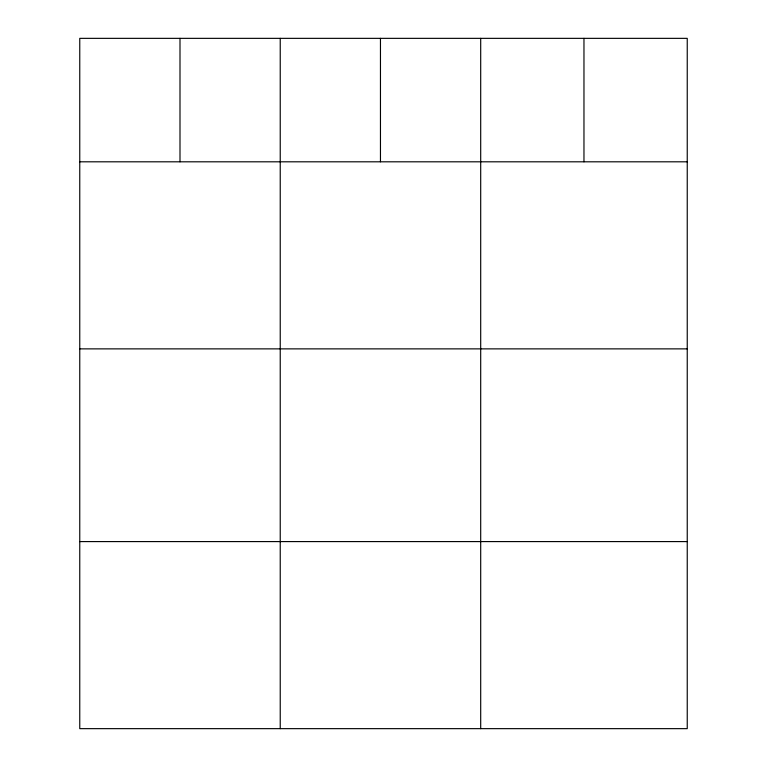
<?xml version="1.0" encoding="UTF-8"?>
<svg xmlns="http://www.w3.org/2000/svg" width="767" height="767" viewBox="0 0 767 767"><rect width="100%" height="100%" fill="white"/><g stroke="black" fill="none" stroke-linecap="round" stroke-linejoin="round"><path stroke-width="1.15" d="M687.242 161.808L687.242 728.65L79.758 728.65L79.758 38.35L687.242 38.35L687.242 161.808L79.758 161.808M79.758 348.87L687.242 348.87M79.758 541.588L687.242 541.588M583.965 38.35L583.965 161.808M480.698 38.35L480.698 728.65M380.461 38.35L380.461 161.808M280.233 38.35L280.233 728.65M179.996 38.35L179.996 161.808"/></g></svg>
